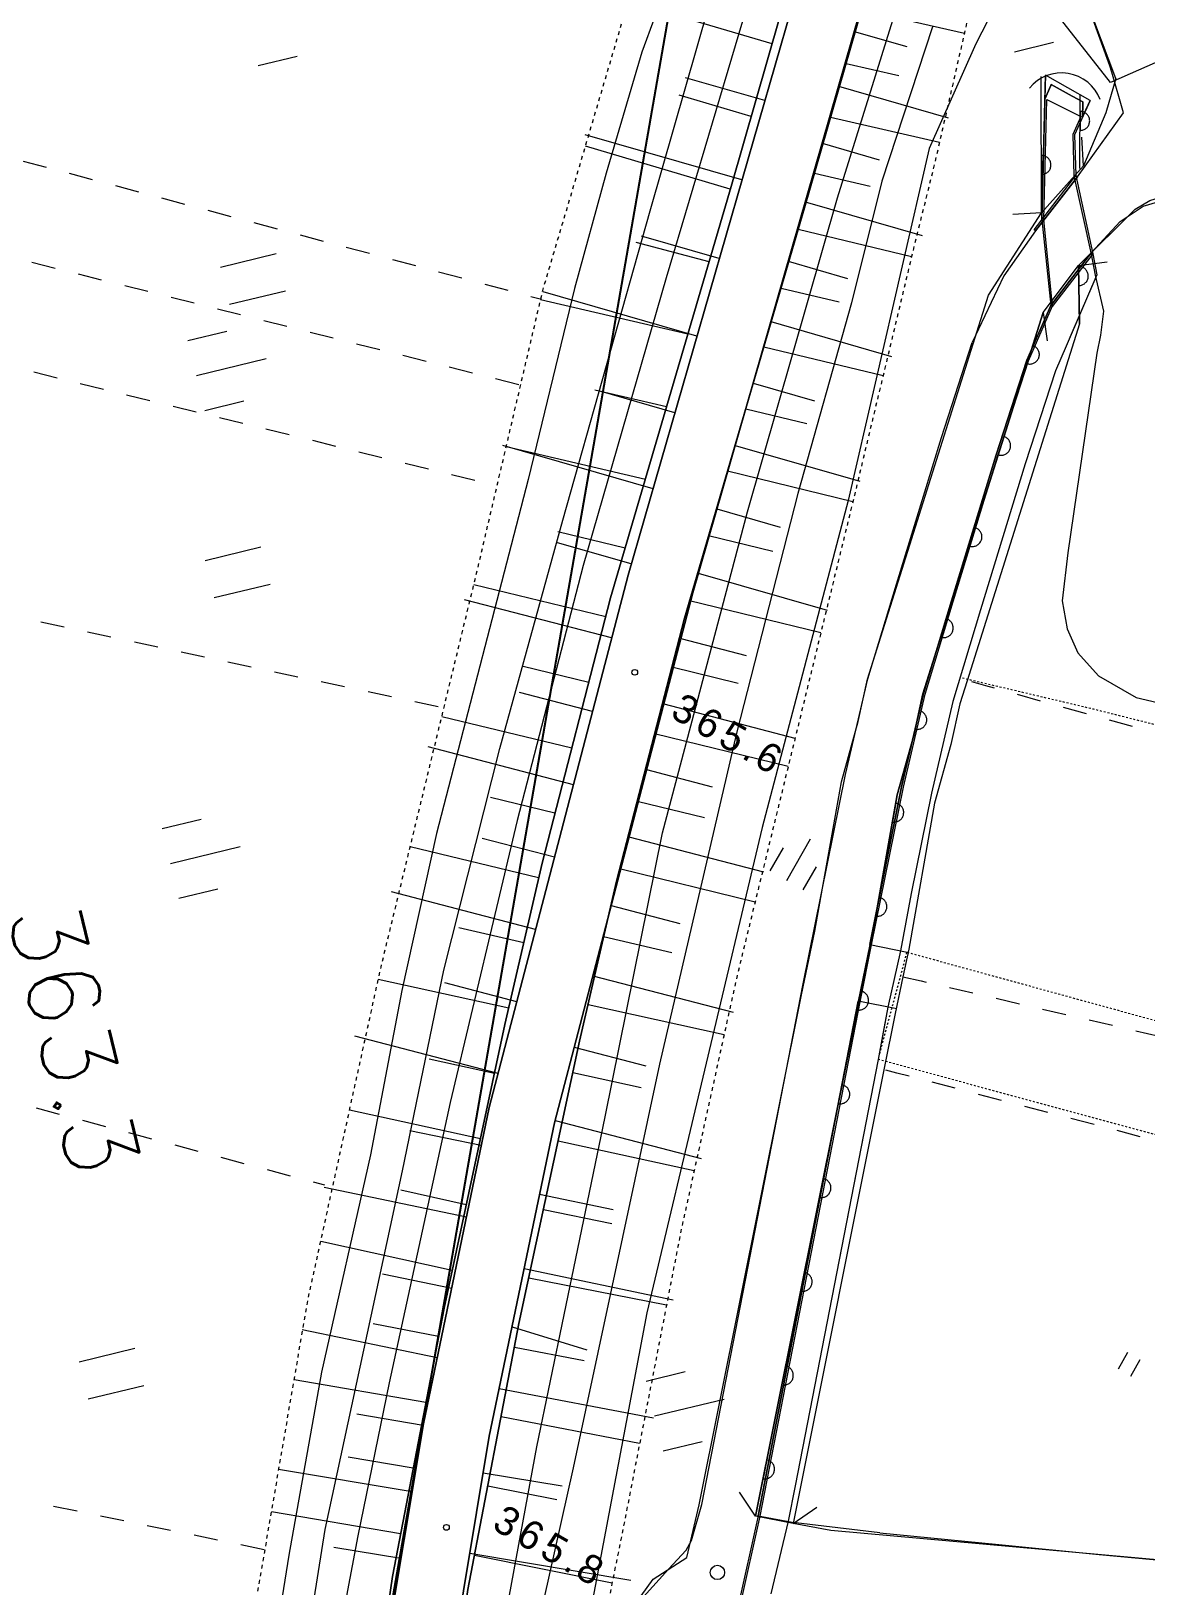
# Model space of a CAD drawing. Header units: millimetres. Extents: x -256476 to 341554, y -216330 to 457415.
# Drawn here: x -171059 to -112751, y 206753 to 288058 of the extents above; entities that cross this region are included whole.
import ezdxf

# ---------------------------------------------------------------- set-up
doc = ezdxf.new("R2010")
doc.units = ezdxf.units.MM
doc.header["$LTSCALE"] = 400
doc.linetypes.add('561019', pattern=[1, 0.5, -0.5])
doc.linetypes.add('56301', pattern=[0.5, 0.25, -0.25])
doc.layers.get('Defpoints').update_dxf_attribs({"color": 153})
doc.layers.add('D-BGD', color=7, linetype='Continuous', lineweight=13)
doc.layers.add('●予備設計_LP横断', color=7, linetype='Continuous', lineweight=13)
doc.styles.add('BIGFONT', font='txt', dxfattribs={"height": 0.2, "bigfont": 'BIGFONT'})
doc.styles.add('Style-WORKING', font='WORKING.shx')
doc.linetypes.add('56111', pattern='A,1.25,[30,dgnlstyle-dm500.shx,S=0.004,R=0,X=0,Y=0],1.25', length=2.5)

# ---------------------------------------------------------------- blocks, each defined once
blk = doc.blocks.new('M6311')
at = {"layer": '●予備設計_LP横断', "linetype": 'Continuous', "lineweight": 9}
for p, q in [((-0.75, -1), (-0.75, 0)), ((0, -1), (0, 0))]:
    blk.add_line(p, q, dxfattribs=at)
blk = doc.blocks.new('M6334')
at = {"layer": '●予備設計_LP横断', "linetype": 'Continuous', "lineweight": 9}
for p, q in [((0, -1.25), (0, 1.25)), ((-1, -1.25), (-1, 0.15)), ((1, -1.25), (1, 0.15))]:
    blk.add_line(p, q, dxfattribs=at)
blk = doc.blocks.new('M7312')
at = {"layer": '●予備設計_LP横断', "linetype": 'Continuous', "lineweight": 20}
blk.add_circle((0, -0.001), 0.15, dxfattribs=at)

msp = doc.modelspace()

# ---------------------------------------------------------------- linework, layer by layer
at = {"layer": 'D-BGD', "linetype": 'Continuous'}
for p, q in [((-132303.7, 287389.9), (-139826.7, 289613.5)), ((-127629.4, 289173.1), (-122247.3, 287943.7)), ((-128002.4, 288035.7), (-125257, 287253.5)), ((-119622.4, 286976.7), (-117581.8, 287472.7)), ((-159184, 286256.4), (-157143.4, 286752.4)), ((-128436.2, 286365.2), (-125666.7, 285732.3)), ((-132687.7, 284419.6), (-136833.6, 285614.7)), ((-118214.1, 278556.8, 363290), (-118225.7, 285680.2, 363470)), ((-118214.1, 278556.8, 363290), (-118225.7, 285680.2, 363470)), ((-133395.2, 283591.7), (-137171.2, 284707.8)), ((-128827.1, 285176.3), (-123099.6, 283522)), ((-116207.5, 280863.7, 363390), (-116185.3, 284714.9, 363440)), ((-116207.5, 280863.7, 363390), (-116185.3, 284714.9, 363440)), ((-129243.1, 283557.3), (-123546.9, 282255.2)), ((-133882.8, 280273.7), (-142086.7, 282636.4)), ((-129690.5, 282189.3), (-126703.5, 281325.8)), ((-116014.9, 281018.3), (-116097.9, 282519.3)), ((-134487.3, 279793.7), (-142067, 282034.1)), ((-171481.9, 281263.9, 363506), (-170273.6, 280941.9, 363483)), ((-169066.2, 280620.5, 363459), (-167858, 280298.5, 363436)), ((-130084.9, 280627.3), (-127181.5, 279947.3)), ((-116014.9, 281018.3, 363390), (-118214.1, 278556.8, 363360)), ((-166650.6, 279977, 363413), (-165443.6, 279654.7, 363389)), ((-118517.9, 277606.8), (-116336.3, 280437.1)), ((-118517.9, 277606.8), (-116336.3, 280437.1)), ((-164235.4, 279332.7, 363366), (-163028, 279011.2, 363342)), ((-130571.5, 279131.6), (-124447.4, 277364.6)), ((-161820.6, 278689.7, 363319), (-160612.3, 278367.8, 363295)), ((-118214.1, 278556.8), (-119715.1, 278473.8)), ((-159404.9, 278046.3, 363272), (-158197.1, 277723.5, 363248)), ((-156989.7, 277402, 363225), (-155782.3, 277080.5, 363202)), ((-135066.7, 276167.4), (-139124.6, 277335)), ((-130932.5, 277698.9), (-125003.4, 276277.6)), ((-154574, 276758.5, 363178), (-153366.6, 276437.1, 363155)), ((-135598.5, 275998.6), (-139418.6, 277009.2)), ((-115602.9, 276475.7), (-117732.7, 273713.6)), ((-115602.9, 276475.7), (-117732.7, 273713.6)), ((-169799.5, 275648.5, 363199), (-171012.5, 275952.4, 363209)), ((-161146.7, 275716.4), (-158232.3, 276424.2)), ((-152159.7, 276114.7, 363131), (-150951.4, 275792.7, 363108)), ((-131460.1, 276020.5), (-128354, 275123.3)), ((-118126.9, 273350.8, 363280), (-116273.8, 275792.1, 363310)), ((-118126.9, 273350.8, 363280), (-116273.8, 275792.1, 363310)), ((-116273.8, 275792.1, 363310), (-116222, 272751.8, 363280)), ((-116222, 272751.8, 363280), (-116273.8, 275792.1, 363300)), ((-116268.8, 275800.7), (-114783.6, 275996.7)), ((-167374.2, 275039.9, 363178), (-168587.1, 275343.8, 363189)), ((-149744, 275471.3, 363084), (-148536.6, 275149.8, 363061)), ((-147328.3, 274827.8, 363038), (-146120.9, 274506.3, 363014)), ((-164949.8, 274431.8, 363157), (-166162.7, 274735.7, 363168)), ((-162525.8, 273822.8, 363136), (-163737.4, 274127, 363147)), ((-160674.6, 273772.6), (-157760.2, 274480.3)), ((-144913.1, 274183.5, 362991), (-144364.8, 274037.9, 362980)), ((-136709.7, 272203.5), (-144410.4, 274005.3)), ((-136234.2, 272109.5), (-144270.8, 274422.1)), ((-131833.7, 274620.8), (-128791.9, 273891.6)), ((-160100.5, 273214.2, 363115), (-161312.9, 273518.9, 363126)), ((-117732.7, 273713.6), (-118983.1, 270857.9)), ((-118126.9, 273350.8), (-117922.3, 271860.6)), ((-157676, 272606.1, 363095), (-158888.5, 272910.8, 363105)), ((-132373.6, 272866.2), (-126051.2, 271042.9)), ((-162854.3, 271870.8), (-160814.1, 272366)), ((-155251.6, 271997.9, 363074), (-156463.1, 272302.2, 363084)), ((-152826.3, 271389.3, 363053), (-154038.7, 271694.1, 363063)), ((-162412.3, 270049.2), (-158768.1, 270935)), ((-150401.8, 270781.2, 363032), (-151613.4, 271085.4, 363042)), ((-132735, 271542.6), (-126496.9, 270047.2)), ((-170916.6, 270231.7, 363137), (-169703.3, 269934.5, 363130)), ((-147976.5, 270172.6, 363011), (-149188.9, 270477.3, 363021)), ((-168489.2, 269636.8, 363123), (-167275, 269339.1, 363116)), ((-145552, 269564.5, 362990), (-146764.5, 269869.2, 363000)), ((-137820.9, 268408.5), (-141565.4, 269284.6)), ((-137390.6, 268091.2), (-141364.2, 269244.9)), ((-133299.6, 269649.8), (-130092, 268728.8)), ((-166061.3, 269040.6, 363109), (-164847.2, 268742.9, 363102)), ((-163633, 268445.2, 363095), (-162418.8, 268147.5, 363088)), ((-161969.9, 268226.3), (-159929.2, 268722.3)), ((-133683, 268304.7), (-130484.7, 267530.5)), ((-161205.2, 267849, 363081), (-159991, 267551.3, 363075)), ((-158776.8, 267253.6, 363068), (-157562.7, 266956, 363061)), ((-156348.5, 266658.3, 363054), (-155135.7, 266360.2, 363047)), ((-153921.6, 266062.6, 363040), (-152707.4, 265764.9, 363033)), ((-138530.6, 264121.3), (-146386.2, 266387.6)), ((-138932.1, 264613.5), (-146209.5, 266316.3)), ((-134241.9, 266385.1), (-127716.3, 264514.2)), ((-151493.2, 265467.2, 363026), (-150279.6, 265168.7, 363019)), ((-134631.1, 265066.7), (-128076, 263465.6)), ((-149065.4, 264871, 363012), (-147851.2, 264573.3, 363005)), ((-135200.5, 263072.1), (-131882.5, 262122.2)), ((-139982.2, 261027.1), (-143511.7, 261867.3)), ((-161948.6, 260375.3), (-159034.2, 261083.1)), ((-139668.1, 260196), (-143519.1, 261302.3)), ((-135624, 261675.4), (-132268.8, 260855.8)), ((-136166.6, 259705.8), (-129425.3, 257768.6)), ((-161476.5, 258431.5), (-158562.1, 259139.2)), ((-141001.3, 257432.1), (-147903.9, 259107.3)), ((-140695.1, 256322.5), (-148382.6, 258319.2)), ((-136617, 258284), (-129751.3, 256607)), ((-169325.1, 256893.2, 363402), (-170546.4, 257154.6, 363428)), ((-166880, 256371.2, 363352), (-168102.6, 256632.2, 363377)), ((-164436.2, 255848.9, 363302), (-165657.9, 256109.4, 363327)), ((-137077, 256295.9), (-133665.9, 255407.8)), ((-161991.6, 255326.1, 363252), (-163213.7, 255587.9, 363277)), ((-159547.3, 254804.6, 363201), (-160769.9, 255065.6, 363226)), ((-157102.7, 254281.8, 363151), (-158325.3, 254542.7, 363176)), ((-141891.2, 253993.9), (-145316.3, 254825.1)), ((-137548, 254808.6), (-134069.1, 253958.4)), ((-154658.9, 253759.4, 363101), (-155881, 254021.3, 363126)), ((-152213.8, 253237.4, 363050), (-153436.3, 253498.4, 363075)), ((-149770, 252715.1, 363000), (-150992.6, 252976.1, 363025)), ((-141698.4, 252470), (-145519.9, 253467.1)), ((-137970.1, 252876.1), (-131121.7, 251084.9)), ((-118268.4, 253024.4, 363188), (-119472.8, 253359.2, 363214)), ((-142781, 250555.6), (-149579, 252205.5)), ((-115860.5, 252355.5, 363136), (-117064, 252689.7, 363162)), ((-138449.5, 251325.1), (-131458.6, 249617.5)), ((-113451.7, 251686, 363085), (-114656.1, 252020.7, 363110)), ((-142695.5, 248648.6), (-150285.1, 250635.1)), ((-138873.2, 249438.9), (-135436, 248535.8)), ((-143657.4, 247169.6), (-147025.3, 247986.9)), ((-139363.6, 247793.3), (-135843.9, 246933.6)), ((-164211.7, 246352.8), (-162171.6, 246848)), ((-143686.2, 244858.1), (-147459.4, 245838.9)), ((-139790.1, 245917.4), (-132755.8, 244088.5)), ((-163769.7, 244531.2), (-160125.6, 245417)), ((-144512.8, 243778.4), (-151228.6, 245408.3)), ((-140277.7, 244261.5), (-133189.7, 242530.2)), ((-163327.4, 242708.3), (-161286.7, 243204.3)), ((-144672, 241076.3), (-152204.6, 243041.6)), ((-140724.5, 242325.2), (-137132.4, 241390.7)), ((-145295.2, 240375.5), (-148679.1, 241157.7)), ((-141113.4, 240710.5), (-137552.5, 239883.7)), ((-127193.9, 240302.1), (-127793, 237323.4)), ((-127193.9, 240302.1), (-125245.8, 239890.5)), ((-146077.6, 236972.5), (-152897.5, 238471.6)), ((-145652.9, 237303.2), (-149412.3, 238287.7)), ((-141676.5, 238662.4), (-134342.2, 236753.4)), ((-123022.2, 238046, 362810), (-121804.6, 237762.5, 362809)), ((-120587.3, 237480.3, 362809), (-119369.1, 237197.6, 362809)), ((-141931.2, 237155.1), (-134811.3, 235588.2)), ((-127793, 237323.4), (-133028.8, 210419.9)), ((-125779.3, 236923.7), (-127793, 237323.4)), ((-118151.8, 236915.4, 362808), (-116933.6, 236632.8, 362808)), ((-115716.8, 236349.7, 362808), (-114498.6, 236067, 362807)), ((-113281.3, 235784.9, 362807), (-112063.1, 235502.2, 362806)), ((-146632.4, 233552.4), (-154125.3, 235506.4)), ((-146825.2, 233551.2), (-150234.1, 234300.5)), ((-142651.1, 234920.3), (-138908.9, 233945.7)), ((-142724.2, 233597.3), (-139152.4, 232811.3)), ((-122719.9, 232772.9, 362757), (-123929.4, 233088.7, 362758)), ((-170792.8, 231745.3, 363074), (-169585, 231422.5, 363066)), ((-120301.3, 232140.5, 362755), (-121510.8, 232456.3, 362756)), ((-117883.3, 231507.2, 362753), (-119092.3, 231823.8, 362754)), ((-168377.6, 231101, 363057), (-167169.9, 230778.2, 363049)), ((-147560.1, 230127), (-154401.2, 231630.8)), ((-143653.1, 231090.1), (-136005.2, 229104.7)), ((-115464.7, 230874.8, 362751), (-116673.7, 231191.4, 362752)), ((-165962.1, 230455.3, 363041), (-164754.7, 230133.9, 363032)), ((-147510.2, 229777.7), (-151250.4, 230555)), ((-113046.1, 230242.4, 362749), (-114255.2, 230559, 362750)), ((-163546.9, 229811, 363024), (-162338.6, 229489.1, 363016)), ((-143489.2, 230033.3), (-136378.1, 228468.4)), ((-161131.7, 229166.7, 363007), (-159923.9, 228843.9, 362999)), ((-158715.7, 228521.9, 362991), (-157508.8, 228199.6, 362982)), ((-156301, 227876.7, 362974), (-155706.8, 227718.6, 362970)), ((-148292.5, 226028.9), (-155728.2, 227580.9)), ((-148298.7, 226685.9), (-151727.8, 227439.6)), ((-144459.2, 227239.6), (-140608.8, 226433.5)), ((-144259.5, 226443.9), (-140679.9, 225702.7)), ((-149037.3, 223244.7), (-155912.4, 224755.9)), ((-149059.9, 222306.1), (-152684.7, 223063.3)), ((-145267.9, 223344.5), (-137482.7, 221718.4)), ((-145029.9, 222854.5), (-137822.3, 221454.4)), ((-149744.7, 219797.1), (-153164.8, 220466)), ((-149817, 218681.2), (-156885.8, 220149.2)), ((-145902.1, 220294.9), (-141984.4, 219104.1)), ((-168550, 218476.6), (-165635.6, 219184.3)), ((-145778.3, 219240.7), (-142139.5, 218533.6)), ((-138891.6, 217461.3), (-136851.5, 217956.4)), ((-168077.9, 216532.7), (-165163.5, 217240.5)), ((-150409.8, 216340.9), (-157299.6, 217522.5)), ((-146572.6, 217081.6), (-138504.3, 215546.6)), ((-138449.6, 215639.7), (-134805.5, 216525.5)), ((-150546.7, 215144.4), (-154029.3, 215727.5)), ((-146475.8, 215616.5), (-139229.8, 214208.9)), ((-138007.3, 213816.7), (-135966.6, 214312.8)), ((-151070.4, 212908.7), (-154480.3, 213493.6)), ((-151124.9, 211670.4), (-158112.5, 212838)), ((-147411.2, 212673), (-143280.1, 211994)), ((-147173.3, 211992.3), (-143560.9, 211278.6)), ((-133176.5, 210407.9), (-134009.3, 211647.8)), ((-168657.2, 210656.8, 363191), (-169880.8, 210908, 363207)), ((-151731, 209476.6), (-158480.9, 210634.2)), ((-131205.3, 210024.5), (-129969, 210871)), ((-166208.3, 210153.4, 363158), (-167432.7, 210405.1, 363175)), ((-163759.4, 209650, 363125), (-164983.8, 209901.7, 363142)), ((-131205.3, 210024.5, 362910), (-133167.8, 210402.9, 362910)), ((-131205.3, 210024.5, 362910), (-133167.8, 210402.9, 362910)), ((-133028.8, 210419.9), (-131060.5, 210057.8)), ((-133028.8, 210419.9), (-131060.5, 210057.8)), ((-126664, 209527.2), (-131060.5, 210057.8)), ((-161311.3, 209147.2, 363093), (-162534.9, 209398.3, 363109)), ((-158862.4, 208643.8, 363060), (-160086.9, 208895.5, 363076)), ((-151713, 208179), (-155226.7, 208768.5)), ((-148112.8, 208462.6), (-139683.2, 207054.4)), ((-147870.8, 208368.1), (-140667.1, 206920.9))]:
    msp.add_line(p, q, dxfattribs=at)
at = {"layer": 'D-BGD', "linetype": '56111'}
for p, q in [((-118194.2, 278190.1), (-118006.5, 285744.5)), ((-125023.7, 242965.9), (-125595.4, 239964.6)), ((-131093.9, 211988.2), (-131467.3, 210132.5))]:
    msp.add_line(p, q, dxfattribs=at)
at = {"layer": 'D-BGD', "linetype": '561019', "flags": 128}
for points in [[(-157580.1, 125910.2), (-157662.6, 125654.3), (-157927, 125491.4), (-158092.5, 125556.5), (-158207, 125730.7), (-158439.4, 126833.2), (-159511.3, 135469.2), (-159906.5, 138636.4), (-160251.1, 141394), (-161250.3, 145274.1), (-162280.6, 147826), (-163349.8, 149301.1), (-163504.5, 153275.9), (-163772, 160128.8), (-163374.4, 170014.7), (-162501.2, 182389.7), (-162293.5, 185331.6), (-161610.7, 190135.3), (-159747.5, 203249.3), (-156579.4, 221721.7), (-152756.9, 239111), (-147692.1, 259980), (-144297.4, 274488.2), (-138728.7, 293328.2), (-132607.9, 310939.6), (-128030, 329396.4), (-125391.2, 340793.5), (-121737.6, 355978.7), (-121476.6, 357062.9), (-118161.7, 368448.4), (-114305.1, 388152.6), (-108075.5, 415729.5), (-107956.7, 416062.6), (-106990.1, 418781.5), (-104465.4, 429538.2)], [(-109717.5, 351002.6), (-109188.8, 351344.5), (-108756.5, 351468.6), (-109457.8, 347447.2), (-109510.8, 347144.3), (-111808.9, 334000.1), (-112449.1, 329914.6), (-113906.8, 320610.4), (-115292.9, 312397.7), (-116334, 309067.5), (-120369.1, 296166.2), (-123223.6, 283669.4), (-123778.1, 281244.1), (-124869.1, 276837.6), (-128001.3, 263771.5), (-133973.5, 239321.2), (-134132.8, 238668.8), (-134171.6, 238495), (-137075.1, 225300.9), (-140016, 210161.6), (-141829.3, 201135.6), (-142915.4, 198202.7), (-143248.5, 197181.9), (-144262.4, 194071.4), (-146060, 187721.5), (-149015.2, 176506.4), (-149376.1, 175290.5), (-151728.4, 167381.7), (-152033.2, 166468.1), (-152346.6, 165531.7), (-152965.3, 163680.8)]]:
    msp.add_lwpolyline(points, dxfattribs=at)
at = {"layer": 'D-BGD', "linetype": 'Continuous', "flags": 128}
for points in [[(-152965.3, 163680.8), (-152854.8, 166375.2), (-151695.9, 180366.9), (-149886.8, 195156.7), (-148216.3, 206572.8), (-145541.6, 220470.6), (-142372.4, 235236.5), (-140448.3, 243602.4), (-136888.7, 257356.1), (-130605.6, 278815.5), (-125505.1, 296565.9), (-119988.1, 315111.5), (-119233, 317751.4), (-115537.8, 330677.4), (-110743.8, 348051.4), (-110096.9, 350256.3), (-109717.5, 351002.6)], [(-157592.2, 126912.6), (-157810.8, 140795.3), (-157295.1, 155698.7), (-156848.9, 166622.5), (-155675.7, 180775.5), (-153851.7, 195689.4), (-152161.3, 207240.6), (-149461.5, 221268.2), (-146277.1, 236104.9), (-144334.7, 244552.6), (-140745.7, 258419.7), (-134447.6, 279929.3), (-129344.4, 297688.6), (-123827.9, 316231), (-123075, 318865.2), (-119388, 331759), (-114599.4, 349115.4)], [(-110743.8, 348051.4), (-115537.8, 330677.4), (-119233, 317751.4), (-119988.1, 315111.5), (-125505.1, 296565.9), (-130605.6, 278815.5), (-136888.7, 257356.1), (-140448.3, 243602.4), (-142372.4, 235236.5), (-145541.6, 220470.6), (-148216.3, 206572.8), (-149886.8, 195156.7), (-151695.9, 180366.9), (-152854.8, 166375.2), (-152965.3, 163680.8)], [(-114638.7, 286237.7), (-115578, 288837.7), (-116463.4, 292079.1), (-116962.9, 295616.6), (-117162.4, 298813.3), (-117141.1, 301932.6), (-115697.3, 310002.6), (-115439.1, 311531.3), (-113906.8, 320610.4), (-112449.1, 329914.6), (-111808.9, 334000.1), (-109510.8, 347144.3), (-109457.8, 347447.2)], [(-129344.4, 297688.6), (-134447.6, 279929.3), (-140745.7, 258419.7), (-144334.7, 244552.6), (-146277.1, 236104.9), (-149461.5, 221268.2), (-152161.3, 207240.6), (-153851.7, 195689.4), (-155675.7, 180775.5), (-156848.9, 166622.5), (-157295.1, 155698.7), (-157810.8, 140795.3), (-157592.2, 126912.6), (-157580.1, 125910.2)], [(-116336.3, 280437.1), (-113920.3, 283783.2), (-114540.8, 285902.4), (-114638.7, 286237.7)], [(-116607.4, 284658.8), (-116056.9, 284350.4), (-116058, 284270.3), (-116064.3, 283553), (-115885.9, 283947.6), (-115665.3, 284435.7), (-118006.5, 285744.5), (-118021, 285155.4), (-118038.2, 284489.3), (-117724.1, 285216.5), (-117700.2, 285272), (-116607.4, 284658.8)], [(-116064.3, 283553), (-116058, 284270.3), (-116056.9, 284350.4), (-116607.4, 284658.8), (-117700.2, 285272), (-117724.1, 285216.5), (-118038.2, 284489.3), (-118194.2, 278190.1)], [(-116064.3, 283553), (-116479.8, 282631.5), (-116415.6, 280497.7)], [(-116415.6, 280497.7), (-115523.5, 276415.1)], [(-115602.9, 276475.7), (-114098, 278104.4), (-112901.6, 278897.6), (-112120.5, 279132.7), (-111157.3, 279189.1), (-110230.6, 278792.6), (-109491.9, 278199.6)], [(-118194.2, 278190.1), (-117732.7, 273713.6)], [(-118517.9, 277606.8), (-120189.8, 275262.1), (-121837.2, 271782.2)], [(-115523.5, 276415.1), (-115313.5, 275311.6), (-116921, 271578), (-117485.5, 270288.9), (-119062.6, 265420.2), (-121397.3, 257790.8), (-122845.8, 252999.3), (-123965.9, 248201.2), (-125023.7, 242965.9), (-125595.4, 239964.6)], [(-117732.7, 273713.6), (-118983.1, 270857.9), (-120589.1, 265900.9), (-122927.8, 258256.4), (-124392.4, 253413), (-125529.3, 248541.6), (-127193.9, 240302.1)], [(-135972.1, 211004.4), (-130673, 238232.6), (-128460.5, 249179.1), (-127292.2, 254189.4), (-125798.3, 259130.1), (-123450.8, 266801.8), (-121837.2, 271782.2)], [(-118983.1, 270857.9), (-120589.1, 265900.9), (-122927.8, 258256.4), (-124392.4, 253413), (-125529.3, 248541.6), (-127193.9, 240302.1)], [(-127193.9, 240302.1), (-127793, 237323.4)], [(-125595.4, 239964.6), (-126244.3, 237015.7)], [(-127793, 237323.4), (-133028.8, 210419.9)], [(-126244.3, 237015.7), (-126754.5, 234280), (-131093.9, 211988.2), (-131467.3, 210132.5)], [(-140648.7, 203560.8), (-139025.8, 206187.5), (-137719.3, 207625.7), (-136797.1, 208623.9), (-136514.2, 209130.2), (-135972.1, 211004.4)], [(-126664, 209527.2), (-120449.2, 208913.4), (-115204.4, 208395.9), (-106915.6, 207625.7), (-101757.5, 207144.1), (-97712.2, 207192.5), (-83219.8, 207882), (-80572.3, 208037.2), (-66869.7, 208841.5), (-52258.4, 209741.7), (-39570, 210184.3), (-28710.9, 210992.2)], [(-133028.8, 210419.9), (-134086, 205641)], [(-131467.3, 210132.5), (-132370.8, 206341.4)]]:
    msp.add_lwpolyline(points, dxfattribs=at)
for points, elevation in [([(-127977.6, 323798.7), (-133242.2, 305351.3), (-137067.6, 292519.8), (-139109.6, 286950.7), (-140974.6, 280620), (-142633.8, 274601.2), (-145069.2, 264607.4), (-149858.8, 246091.2), (-151661.2, 237892.9), (-153307.9, 229299.3), (-155871.6, 217928.4), (-157585.6, 208360.8), (-158635.1, 201725.1), (-160324.8, 189946.4), (-162163.7, 174846.1), (-162452.1, 163978.1), (-162959.2, 152962.5), (-163207.3, 150474.1), (-163546.4, 150349.5), (-164095.8, 150870.6), (-167896.9, 155055.6), (-170873, 157663.7)], 363000), ([(-165221, 42873.1), (-164345.3, 60526), (-163868.7, 78301), (-163531.6, 96313), (-162585.3, 115557.3), (-162397.4, 133406), (-162424, 138328), (-159758.5, 138685.2), (-160786, 152085.8), (-160913.6, 156904.4), (-160712.4, 164644.8), (-160229, 171266.8), (-157759.4, 196636.9), (-155672.9, 209707.8), (-151631.2, 228465.9), (-149480, 238950.6), (-146542.5, 250546.2), (-143249.4, 262481.8), (-138677.7, 278658.3), (-134980.9, 291556.9), (-130244.8, 307547.8), (-126062.3, 323741.6)], 364000), ([(-155721.4, 50813.2), (-155606.1, 70428), (-154864.9, 92518.1), (-153584.8, 110428.8), (-152572.9, 125143.9), (-152466.5, 134399), (-152120.8, 149582.5), (-151379.5, 159424.3), (-150009.2, 165707.2), (-152332.6, 166651.7), (-150227.9, 183227.8), (-147469.6, 198509), (-144604.9, 214033.5), (-141030.1, 231284.9), (-138028.6, 246134.4), (-133593.4, 262922.3), (-128877.5, 279335.5), (-123997, 295030)], 365000), ([(-133025.3, 291353.2), (-137849.7, 275152.3), (-142186.1, 260119.7), (-145640.5, 246773.8), (-149141.6, 232030.4), (-152331.8, 217380.4), (-153966.9, 209378.9), (-154976.4, 204016.7), (-155933.1, 198947.1), (-156333.6, 195663.9), (-157010, 186884.1), (-157941.7, 174104.4), (-159053.5, 161932.3), (-159170.4, 149175.6), (-158797.8, 139136.4), (-158199.1, 126944.3), (-160885, 126391.2), (-160581.3, 120833.5), (-160649.4, 117342), (-160717.9, 110990.2), (-161274.1, 95105.3), (-161728.2, 80654.3), (-162653.2, 57706.7), (-163132.9, 45466.5)], 365000), ([(-111987.9, 289994.5), (-111237.8, 286844.7), (-114610.8, 285377.4), (-117217.6, 288698.2)], 363000), ([(-123913.3, 288274.7), (-126570.1, 280213.4), (-128157.9, 273843.3), (-130955.8, 263868.8), (-134159.2, 251342.9), (-138191, 234034.8), (-142711.1, 212919.6), (-144883, 203181.5), (-146691.5, 192333.8), (-149101.7, 179534.3), (-149702.4, 175234.7), (-147197.4, 174670.2), (-150411.4, 154175.7), (-151341, 144700.5), (-151220.5, 127996.4), (-151737.6, 119090.4), (-152826.2, 102198.9), (-153618.9, 85521.5), (-154340.9, 67269.3), (-154304.6, 51219.2), (-154287.9, 36475.6)], 364000), ([(-121021.3, 288612.4), (-121653.8, 287395.8), (-124093.5, 281921.4), (-128318.3, 263505), (-132821.1, 246416.8), (-138853.5, 221031.2), (-142341.1, 202597)], 363000), ([(-133987.7, 205621.4), (-132931, 210399.4), (-127694.7, 237303.8), (-127095.6, 240282.5), (-125432, 248520.2), (-124295.3, 253387.2), (-122832.8, 258227.2), (-120493.7, 265870.2), (-118889.3, 270822.5), (-117630.1, 273697.4), (-118094.1, 278193.7), (-117938, 284487.1), (-116155.9, 283594.2)], 362000), ([(-116155.9, 283594.2), (-116580.3, 282651.3), (-116514.9, 280485.6), (-115621.5, 276395.2), (-115411.8, 275293.1), (-114971.7, 273408), (-115123.1, 272151.3), (-115320.1, 271212.6), (-116831.6, 260781.3), (-117124.2, 258267.7), (-116868.8, 256803.7), (-116313.2, 255548.9), (-115234.2, 254335.8), (-113265.9, 253209), (-103451.9, 250910.5), (-88880.5, 246977.6), (-86274.5, 246033.3), (-85465.1, 245599.2), (-84640.2, 244415.7), (-84505.2, 242700.2), (-85371.2, 239098.7), (-84777.7, 238319.2), (-83369.6, 238182.3), (-62694.6, 239752.8)], 362000)]:
    msp.add_lwpolyline(points, dxfattribs=dict(at, elevation=elevation))
at = {"layer": 'D-BGD', "linetype": 'Continuous', "extrusion": (0.727583, -0.31453, 0.609667), "elevation": 48747.8}
msp.add_lwpolyline([(216763.2, 421380.1), (214905.1, 421001.6), (211912.3, 420951.1)], dxfattribs=at)
at = {"layer": 'D-BGD', "linetype": '56111'}
for points in [[(-115665.3, 284435.7), (-116479.8, 282631.5), (-116415.6, 280497.7)], [(-115523.5, 276415.1), (-115313.5, 275311.6), (-116623.1, 272270.7), (-116921, 271578)], [(-127193.9, 240302.1), (-125529.3, 248541.6), (-124392.4, 253413), (-122927.8, 258256.4), (-120589.1, 265900.9), (-118983.1, 270857.9), (-117732.7, 273713.6)], [(-116921, 271578), (-117485.5, 270288.9), (-119062.6, 265420.2), (-121397.3, 257790.8), (-122845.8, 252999.3), (-123965.9, 248201.2), (-125023.7, 242965.9)], [(-133028.8, 210419.9), (-127793, 237323.4)], [(-126244.3, 237015.7), (-126486.7, 235713.2), (-126754.5, 234280)], [(-126754.5, 234280), (-128027.3, 227741.5), (-131093.9, 211988.2)]]:
    msp.add_lwpolyline(points, dxfattribs=at)
at = {"layer": 'D-BGD', "linetype": 'Continuous'}
for points, elevation in [([(-116190.5, 283863.2), (-116196.6, 282863.2), (-116151.7, 282865.1), (-116109.3, 282870.7), (-116067.1, 282879.9), (-116025.1, 282892.7), (-115984.8, 282908.7), (-115945.5, 282928.8), (-115908.4, 282951.3), (-115874.1, 282978.9), (-115841.5, 283007.5), (-115812.3, 283040.3), (-115784.8, 283074.1), (-115761.1, 283111.2), (-115741.4, 283149.5), (-115723.8, 283190.1), (-115710.7, 283231), (-115701.5, 283273), (-115695, 283316.6), (-115692.9, 283360.3), (-115695.3, 283404.4), (-115700.4, 283447.7), (-115709.6, 283489.9), (-115722.3, 283531.8), (-115738.9, 283571.3), (-115759, 283610.6), (-115781.5, 283647.7), (-115807.7, 283682.4), (-115837.1, 283715.4), (-115869.9, 283744.7), (-115903.7, 283772.2), (-115940.5, 283794.5), (-115979.1, 283815.5), (-116018.9, 283832.6), (-116061.2, 283845.4), (-116103.2, 283854.5), (-116146.7, 283861.1), (-116190.5, 283863.2)], 363422), ([(-118219, 281556.2), (-118217.1, 280556.3), (-118173.5, 280557.8), (-118130.6, 280564.2), (-118088.4, 280573.4), (-118046.5, 280586.2), (-118006.5, 280603.6), (-117967.2, 280623.7), (-117930.9, 280646.7), (-117897.1, 280673.4), (-117863.2, 280702.3), (-117834.8, 280735.6), (-117807.3, 280769.4), (-117784.5, 280807.1), (-117764.9, 280845.3), (-117747.8, 280885.1), (-117735, 280927.4), (-117725.8, 280969.4), (-117720.6, 281012.6), (-117718, 281057.2), (-117720.4, 281101.2), (-117726, 281143.7), (-117735.2, 281185.9), (-117748, 281227.8), (-117765.4, 281267.8), (-117785.5, 281307.1), (-117808.5, 281343.3), (-117836.1, 281377.6), (-117864.6, 281410.2), (-117897.4, 281439.4), (-117931.7, 281466.1), (-117968.9, 281489.7), (-118008, 281509.9), (-118048.3, 281526.2), (-118090, 281539.8), (-118132.6, 281548.1), (-118175.2, 281554.1), (-118219, 281556.2)], 363353), ([(-116273, 275751.3), (-116255.9, 274751.8), (-116211.8, 274754.1), (-116168.9, 274760.6), (-116127.6, 274770.3), (-116086, 274784.4), (-116046, 274801.8), (-116007.6, 274822.4), (-115970.8, 274846.3), (-115937.4, 274874.4), (-115904.3, 274903.8), (-115876, 274937.1), (-115849.3, 274971.4), (-115827.9, 275008.7), (-115807.7, 275047.8), (-115791.5, 275088.1), (-115779.6, 275130.8), (-115771.3, 275173.4), (-115766.1, 275216.5), (-115764.5, 275259.4), (-115767.7, 275304), (-115774.2, 275346.9), (-115783.9, 275388.2), (-115797.6, 275430.7), (-115815.4, 275469.8), (-115835.6, 275509), (-115859.4, 275545.8), (-115887.5, 275579.2), (-115916.5, 275610.9), (-115950.7, 275639.8), (-115985, 275666.4), (-116021.8, 275688.7), (-116061.4, 275708.1), (-116101.7, 275724.3), (-116144, 275737), (-116185.6, 275744.8), (-116228.8, 275750), (-116273, 275751.3)], 363296), ([(-118671.2, 271623.3), (-118971.7, 270669.1), (-118929.8, 270657.7), (-118886.8, 270650.3), (-118844, 270646.5), (-118800.1, 270646.6), (-118756.4, 270650.3), (-118713.9, 270658.2), (-118671.2, 270668.2), (-118630.8, 270684.2), (-118590.4, 270702.5), (-118553.2, 270725), (-118517.3, 270749.3), (-118483.9, 270777.4), (-118453.4, 270808.3), (-118425, 270841.6), (-118399.6, 270877.8), (-118379.1, 270915.5), (-118360.2, 270954.3), (-118344.4, 270996), (-118333.9, 271038.3), (-118326.4, 271081.4), (-118322.6, 271124.2), (-118321.9, 271167.6), (-118326.5, 271211.7), (-118334.3, 271254.3), (-118344.4, 271297), (-118360.4, 271337.3), (-118377.8, 271377.3), (-118401.1, 271415), (-118425.5, 271450.9), (-118453.5, 271484.3), (-118484.5, 271514.8), (-118517.8, 271543.1), (-118553, 271568), (-118590.8, 271588.6), (-118630.5, 271607.9), (-118671.2, 271623.3)], 363248), ([(-120174.4, 266855.1), (-120474.9, 265900.9), (-120433, 265889.5), (-120390, 265882.1), (-120347.2, 265878.3), (-120303.3, 265878.4), (-120259.6, 265882.2), (-120217.1, 265890), (-120174.4, 265900), (-120134, 265916.1), (-120093.5, 265934.3), (-120056.4, 265956.8), (-120020.5, 265981.1), (-119987, 266009.2), (-119956.6, 266040.1), (-119928.2, 266073.4), (-119902.8, 266109.6), (-119881.4, 266146.9), (-119863.4, 266186.1), (-119847.6, 266227.8), (-119837, 266270.2), (-119829.6, 266313.2), (-119825.8, 266356), (-119825, 266399.4), (-119829.7, 266443.6), (-119836.6, 266485.6), (-119847.5, 266528.8), (-119862.7, 266568.7), (-119881, 266609.2), (-119903.4, 266646.3), (-119927.8, 266682.2), (-119955.8, 266715.6), (-119987.6, 266746.6), (-120020.9, 266775), (-120056.2, 266799.9), (-120093.5, 266821.3), (-120133.6, 266839.8), (-120174.4, 266855.1)], 363179), ([(-121677.6, 262086.9), (-121978.1, 261132.8), (-121936.2, 261121.4), (-121893.2, 261113.9), (-121850.4, 261110.1), (-121806.5, 261110.2), (-121762.8, 261114), (-121719.4, 261121.3), (-121677.5, 261131.9), (-121637.2, 261147.9), (-121596.7, 261166.1), (-121559.6, 261188.6), (-121522.8, 261212.5), (-121490.2, 261241), (-121459.7, 261272), (-121431.4, 261305.3), (-121406, 261341.4), (-121384.6, 261378.7), (-121366.6, 261418), (-121350.7, 261459.6), (-121340.2, 261502), (-121332.8, 261545), (-121328.1, 261587.3), (-121328.2, 261631.2), (-121332, 261674.9), (-121339.8, 261717.4), (-121350.7, 261760.6), (-121365.9, 261800.5), (-121384.1, 261841), (-121406.6, 261878.1), (-121430.9, 261914), (-121459, 261947.5), (-121490.8, 261978.4), (-121523.2, 262006.3), (-121559.4, 262031.7), (-121596.7, 262053.1), (-121636, 262071.1), (-121677.6, 262086.9)], 363109), ([(-123180.8, 257318.8), (-123481.3, 256364.6), (-123438.5, 256352.7), (-123396.3, 256345.8), (-123353.6, 256341.9), (-123308.8, 256341.6), (-123266, 256345.8), (-123222.5, 256353.1), (-123180.7, 256363.7), (-123140.4, 256379.7), (-123099.9, 256398), (-123061.9, 256420), (-123026, 256444.3), (-122993.4, 256472.9), (-122962.9, 256503.8), (-122934.6, 256537.1), (-122909.2, 256573.2), (-122887.7, 256610.5), (-122869.8, 256649.8), (-122853.9, 256691.4), (-122842.5, 256733.3), (-122835.1, 256776.4), (-122831.3, 256819.1), (-122831.4, 256863), (-122835.1, 256906.7), (-122843, 256949.3), (-122853.9, 256992.5), (-122869, 257032.3), (-122887.3, 257072.8), (-122909.8, 257109.9), (-122934.1, 257145.9), (-122962.2, 257179.3), (-122993.1, 257209.8), (-123026.4, 257238.1), (-123062.6, 257263.5), (-123099.9, 257284.9), (-123139.1, 257302.9), (-123180.8, 257318.8)], 363040), ([(-124606.3, 252529.1), (-124820.3, 251552.8), (-124776.4, 251544.9), (-124733.1, 251541.9), (-124690.6, 251541.7), (-124646.9, 251545.4), (-124604.4, 251553.3), (-124562, 251564.7), (-124520.5, 251578.9), (-124481.7, 251598.1), (-124442.8, 251619.6), (-124408.2, 251645.8), (-124373.9, 251673.4), (-124343.4, 251704.3), (-124315.9, 251738.1), (-124291, 251773.4), (-124269.1, 251811.5), (-124251.1, 251850.8), (-124235.7, 251891.6), (-124225.2, 251934), (-124217.3, 251977.9), (-124214.3, 252021.1), (-124214.1, 252063.7), (-124217.8, 252107.3), (-124225.7, 252149.9), (-124237.1, 252192.2), (-124251.2, 252233.8), (-124270.5, 252272.6), (-124292, 252311.4), (-124317.7, 252347), (-124344.9, 252379.9), (-124376.7, 252410.9), (-124410.5, 252438.4), (-124445.8, 252463.3), (-124483.9, 252485.2), (-124523.2, 252503.2), (-124564, 252518.5), (-124606.3, 252529.1)], 362971), ([(-125831.3, 247685.1), (-126007.2, 246700.9), (-125963.1, 246695.2), (-125920.2, 246693.6), (-125877.2, 246694.2), (-125833.4, 246700.2), (-125791.2, 246709.4), (-125749.2, 246722.2), (-125708.4, 246739.1), (-125670.5, 246758.8), (-125632.9, 246782.2), (-125598.6, 246809.7), (-125566, 246838.3), (-125537.3, 246870.2), (-125510.1, 246905.4), (-125487, 246941.7), (-125466.8, 246980.8), (-125449.7, 247020.6), (-125436.6, 247061.5), (-125426.9, 247104.4), (-125421.2, 247148.4), (-125419.1, 247192.2), (-125421.1, 247234.8), (-125426.2, 247278.1), (-125436.3, 247320.8), (-125449.1, 247362.8), (-125465.1, 247403.1), (-125485.7, 247441.5), (-125508.2, 247478.7), (-125535.7, 247513), (-125564.3, 247545.5), (-125597.1, 247574.8), (-125631.4, 247601.4), (-125668.1, 247625.9), (-125707.2, 247646.1), (-125746.6, 247661.9), (-125788.4, 247675.5), (-125831.3, 247685.1)], 362907), ([(-126710.8, 242763.8), (-126886.7, 241779.5), (-126843.2, 241773), (-126799.8, 241772.2), (-126756.7, 241772.9), (-126712.9, 241778.8), (-126670.7, 241788), (-126628.8, 241800.8), (-126588.4, 241816.9), (-126550.1, 241837.5), (-126512.4, 241860.8), (-126478.1, 241888.4), (-126445.5, 241917), (-126416.8, 241948.9), (-126389.7, 241984), (-126366.5, 242020.3), (-126346.3, 242059.5), (-126329.2, 242099.2), (-126316.1, 242140.1), (-126306.4, 242183), (-126300.7, 242227.1), (-126299.1, 242270), (-126300.7, 242313.5), (-126305.7, 242356.8), (-126315.8, 242399.5), (-126328.6, 242441.5), (-126344.6, 242481.8), (-126365.2, 242520.2), (-126387.7, 242557.3), (-126415.3, 242591.6), (-126443.9, 242624.2), (-126476.7, 242653.4), (-126510.9, 242680.1), (-126548.1, 242703.7), (-126587.2, 242723.9), (-126626.1, 242740.5), (-126667.9, 242754.1), (-126710.8, 242763.8)], 362836), ([(-127655.1, 237854.3), (-127854.9, 236874.6), (-127811.4, 236868), (-127768.1, 236865), (-127725.1, 236865.7), (-127681.4, 236869.4), (-127639.2, 236878.6), (-127596.9, 236890), (-127555.7, 236905.5), (-127516.9, 236924.8), (-127478.9, 236946.8), (-127444.2, 236973), (-127410.8, 237001.1), (-127381.2, 237032.5), (-127353.2, 237067.1), (-127329.2, 237102.9), (-127308.1, 237141.6), (-127290.1, 237180.8), (-127276.1, 237221.2), (-127265.1, 237264.5), (-127258.6, 237308), (-127255.6, 237351.3), (-127256.2, 237394.4), (-127260, 237438), (-127269.2, 237480.2), (-127280.6, 237522.5), (-127296.1, 237563.8), (-127315.4, 237602.5), (-127337.3, 237640.5), (-127363.5, 237675.2), (-127391.6, 237708.6), (-127423, 237738.2), (-127457.7, 237766.2), (-127493.5, 237790.3), (-127531.6, 237812.2), (-127571.4, 237829.3), (-127611.8, 237843.3), (-127655.1, 237854.3)], 362764), ([(-128641.9, 232953.1), (-128838.6, 231972.7), (-128795.1, 231966.2), (-128751.8, 231963.2), (-128708.7, 231963.8), (-128664.6, 231968.4), (-128622.9, 231976.8), (-128580.1, 231989), (-128539.3, 232003.7), (-128501, 232024.3), (-128462.9, 232046.3), (-128428.3, 232072.5), (-128394.8, 232100.6), (-128365.2, 232132), (-128337.2, 232166.7), (-128313.2, 232202.5), (-128292.1, 232241.1), (-128275.1, 232280.9), (-128261.1, 232321.3), (-128250, 232364.5), (-128243.5, 232408), (-128240.5, 232451.3), (-128241.1, 232494.4), (-128245.4, 232537.2), (-128254.1, 232580.2), (-128266.9, 232622.2), (-128281.5, 232662.9), (-128301.6, 232702.2), (-128323.6, 232740.2), (-128349.8, 232774.8), (-128377.9, 232808.3), (-128409.3, 232837.9), (-128444.5, 232865), (-128479.8, 232889.9), (-128518.4, 232911), (-128558.2, 232928.1), (-128598.6, 232942.1), (-128641.9, 232953.1)], 362786), ([(-129626, 228050.4), (-129822.8, 227070), (-129779.3, 227063.4), (-129735.5, 227061.3), (-129692.9, 227061.1), (-129648.8, 227065.7), (-129606.6, 227074.9), (-129564.2, 227086.3), (-129523, 227101.9), (-129485.1, 227121.6), (-129447.1, 227143.6), (-129412, 227170.7), (-129378.5, 227198.7), (-129348.9, 227230.2), (-129321.4, 227264), (-129296.9, 227300.6), (-129275.8, 227339.3), (-129259.2, 227378.2), (-129244.7, 227419.4), (-129234.2, 227461.8), (-129227.7, 227505.3), (-129224.7, 227548.6), (-129225.3, 227591.7), (-129229.9, 227635.8), (-129238.3, 227677.5), (-129250.6, 227720.4), (-129265.2, 227761.1), (-129285.3, 227800.3), (-129307.3, 227838.3), (-129333.5, 227873), (-129362.1, 227905.6), (-129393.5, 227935.2), (-129428.2, 227963.2), (-129464, 227987.2), (-129502.6, 228008.3), (-129541.9, 228026.2), (-129582.3, 228040.2), (-129626, 228050.4)], 362814), ([(-130609.7, 223148.5), (-130806.5, 222168.2), (-130762.9, 222161.6), (-130719.7, 222158.6), (-130676.6, 222159.3), (-130632.4, 222163.9), (-130590.3, 222173.1), (-130547.9, 222184.5), (-130506.7, 222200), (-130468.8, 222219.8), (-130430.8, 222241.8), (-130396.1, 222268), (-130362.7, 222296), (-130332.6, 222328.3), (-130305.1, 222362.1), (-130281.1, 222397.9), (-130260, 222436.5), (-130242.9, 222476.3), (-130228.4, 222517.6), (-130217.9, 222560), (-130211.3, 222603.5), (-130208.4, 222646.8), (-130209, 222689.8), (-130213.6, 222734), (-130221.9, 222775.7), (-130234.2, 222818.5), (-130249.4, 222858.4), (-130269.5, 222897.6), (-130291.5, 222935.6), (-130317.7, 222970.3), (-130345.8, 223003.7), (-130378.1, 223033.8), (-130411.9, 223061.3), (-130447.6, 223085.4), (-130486.3, 223106.4), (-130526.1, 223123.5), (-130566.5, 223137.5), (-130609.7, 223148.5)], 362841), ([(-131593.4, 218246.7), (-131790.1, 217266.3), (-131747.1, 217258.9), (-131703.3, 217256.8), (-131660.3, 217257.4), (-131616.6, 217261.2), (-131574.4, 217270.4), (-131531.6, 217282.7), (-131490.9, 217297.3), (-131452.5, 217317.9), (-131414.5, 217339.9), (-131379.8, 217366.1), (-131346.4, 217394.2), (-131316.8, 217425.6), (-131288.8, 217460.3), (-131264.8, 217496.1), (-131243.7, 217534.7), (-131226.6, 217574.5), (-131212.6, 217614.9), (-131201.6, 217658.1), (-131195, 217701.7), (-131192.1, 217744.9), (-131193.2, 217787.1), (-131197.8, 217831.3), (-131206.5, 217874.3), (-131218.4, 217915.8), (-131233.1, 217956.5), (-131253.2, 217995.8), (-131275.2, 218033.8), (-131301.4, 218068.4), (-131329.5, 218101.9), (-131361.8, 218132), (-131396, 218158.6), (-131431.3, 218183.5), (-131470, 218204.6), (-131509.7, 218221.7), (-131551, 218236.2), (-131593.4, 218246.7)], 362869), ([(-132577.6, 213344), (-132774.3, 212363.6), (-132730.8, 212357), (-132687.5, 212354.1), (-132644.5, 212354.7), (-132600.3, 212359.3), (-132558.1, 212368.5), (-132515.8, 212379.9), (-132474.6, 212395.5), (-132436.7, 212415.2), (-132398.7, 212437.2), (-132363.5, 212464.3), (-132330.6, 212491.5), (-132300.5, 212523.8), (-132273, 212557.6), (-132248.4, 212594.2), (-132227.9, 212632), (-132210.8, 212671.8), (-132196.3, 212713), (-132185.8, 212755.4), (-132179.2, 212798.9), (-132176.2, 212842.2), (-132176.9, 212885.3), (-132181.5, 212929.4), (-132190.7, 212971.6), (-132202.1, 213014), (-132217.6, 213055.2), (-132237.4, 213093.1), (-132259.4, 213131.1), (-132285.6, 213165.7), (-132313.6, 213199.2), (-132345.9, 213229.3), (-132379.7, 213256.8), (-132415.5, 213280.8), (-132454.2, 213301.9), (-132493.9, 213319), (-132535.2, 213333.5), (-132577.6, 213344)], 362896)]:
    msp.add_lwpolyline(points, close=True, dxfattribs=dict(at, elevation=elevation))
at = {"layer": 'D-BGD', "linetype": 'Continuous', "extrusion": (-0.151326, 0.095232, 0.983886), "elevation": 401852.2}
msp.add_lwpolyline([(-167667.1, -179514.2), (-172793.4, -179458.3), (-176048.1, -178899)], dxfattribs=at)
at = {"layer": 'D-BGD', "linetype": '56301', "flags": 128}
msp.add_lwpolyline([(-35980.2, 241831.2), (-49705.1, 239842.4), (-86384.7, 237291.3), (-85606.5, 241755.3), (-85258.7, 243747), (-85906.7, 244668.5), (-86152, 245018.2), (-86686.3, 245206.5), (-88094, 245703.2), (-94828.4, 247397.6), (-115495.2, 252597.6), (-122468.7, 254247.3)], dxfattribs=at)
at = {"layer": 'D-BGD', "linetype": 'Continuous', "extrusion": (-0.267177, -0.963642, 0.003281), "elevation": -211035.9}
msp.add_lwpolyline([(-184070.7, 363934.4), (-184541.5, 363944.4), (-185299.4, 363762.4)], dxfattribs=at)
at = {"layer": 'D-BGD', "linetype": 'Continuous', "extrusion": (-0.209984, -0.907193, 0.364565), "elevation": -57853.4}
msp.add_lwpolyline([(-176033.2, 412253.5), (-175059.1, 412275), (-174783.2, 412275)], dxfattribs=at)
at = {"layer": 'D-BGD', "linetype": 'Continuous', "extrusion": (0.192185, 0.732014, 0.653621), "elevation": 383913.2}
msp.add_lwpolyline([(180306.7, 147756.2), (180968, 147757.6), (181557.3, 147768.1)], dxfattribs=at)
at = {"layer": 'D-BGD', "linetype": 'Continuous'}
for points in [[(-97164.5, 429386.2, 366962.2), (-105314.8, 391837.5, 366780), (-105330, 391730.8, 366780), (-108715.1, 375106.4, 367500), (-113249.4, 353352.2, 366990), (-123088.4, 318095.5, 366600), (-127878.5, 301113.7, 366690), (-139832.1, 259609.7, 366640), (-147094.6, 231765, 366750), (-150537.8, 215220, 366780), (-152572, 203032.5, 366870), (-155580.3, 181946.8, 366560), (-157252.9, 179759.3, 366000), (-157940.8, 178482.3, 365710), (-158195.3, 177417.5, 365510), (-158855.8, 175225, 365400), (-161178.9, 163076.7, 364540), (-162626.4, 155281.1, 364040), (-163127.4, 154369.4, 364030), (-163712.9, 153852.5, 364020), (-164666.9, 153316.6, 363750), (-166068.4, 152864.9, 363750)], [(-114330.1, 285574.7, 363730), (-115478.3, 288633.9, 363780), (-116532.3, 292619.3, 364100), (-116929.3, 295500.5, 364140), (-117085, 299142.5, 364200), (-117026.4, 301692.5, 364510), (-116525.1, 304691.7, 364370), (-108985.1, 348951.8, 366450), (-109571.5, 349577.1, 366490), (-108562.8, 355525.8, 366830), (-108693.3, 355900.7, 366860), (-108984.8, 355895.2, 366860), (-109211.2, 355621.7, 366850), (-109254.3, 355265.8, 366830), (-109853, 352518.7, 366990), (-119720.8, 317151.7, 366600), (-124515.9, 300161.2, 366690), (-136454.5, 258683.2, 366640), (-143686.9, 230971.1, 366750), (-147098.7, 214581.1, 366780), (-149109.1, 202495.3, 366870), (-152102, 181596.8, 366560), (-153428.5, 160928.5, 366320)], [(-153428.5, 160928.5, 366320), (-152102, 181596.8, 366560), (-149109.1, 202495.3, 366870), (-147098.7, 214581.1, 366780), (-143686.9, 230971.1, 366750), (-136454.5, 258683.2, 366640), (-124515.9, 300161.2, 366690), (-119720.8, 317151.7, 366600), (-109853, 352518.7, 366990), (-109254.3, 355265.8, 366830), (-109211.2, 355621.7, 366850), (-108984.8, 355895.2, 366860)], [(-155580.3, 181946.8, 366560), (-152572, 203032.5, 366870), (-150537.8, 215220, 366780), (-147094.6, 231765, 366750), (-139832.1, 259609.7, 366640), (-127878.5, 301113.7, 366690)], [(-116273.8, 275792.1, 363310), (-113315.5, 278751.5, 363350), (-112550.3, 279199.8, 363350), (-110689.5, 279768.1, 363170)], [(-153428.5, 160928.5, 366320), (-151942.1, 164999.3, 366200), (-150900.5, 168276.1, 365790), (-146451.2, 184404.2, 364590), (-143153.9, 196280.9, 364050), (-141317.4, 201442.3, 363590), (-139986.9, 204679.9, 363160), (-139144.5, 206225.7, 363130), (-138515.9, 207098.6, 363140), (-136756.7, 208232.7, 362890), (-136117.1, 210990.9, 362910), (-130759, 237669.6, 362760), (-130068.3, 240998.2, 362810), (-128679.1, 248792.7, 362920), (-127805.3, 251958.3, 362960), (-127318.4, 254169.9, 362990), (-120991.1, 274247.5, 363280)], [(-118126.9, 273350.8, 363280), (-124415.5, 253400.9, 362990), (-124891.1, 251229, 362960), (-125752.4, 248125.4, 362920), (-127126.4, 240437.5, 362810), (-127814.7, 237072.9, 362760), (-133167.8, 210402.9, 362910)], [(-118126.9, 273350.8, 363280), (-124415.5, 253400.9, 362990), (-124891.1, 251229, 362960), (-125752.4, 248125.4, 362920), (-127126.4, 240437.5, 362810), (-127814.7, 237072.9, 362760), (-133167.8, 210402.9, 362910)], [(-133167.8, 210402.9, 362910), (-127814.7, 237072.9, 362760), (-127126.4, 240437.5, 362810), (-125752.4, 248125.4, 362920), (-124891.1, 251229, 362960), (-124415.5, 253400.9, 362990), (-118126.9, 273350.8, 363280)], [(-116222, 272751.8, 363280), (-122095.5, 254085.9, 363010), (-122479.4, 252876.3, 362990), (-122952.4, 250749, 362960), (-123802.4, 247685.1, 362920), (-125155.2, 240054.1, 362810), (-125459.1, 238602.5, 362790), (-125862.2, 236677.2, 362760), (-126453.8, 233741.6, 362770), (-131205.3, 210024.5, 362910)], [(-25719.7, 211456.3, 363060), (-27746.4, 210960.3, 363070), (-85592.9, 207947.3, 362940), (-97694.2, 207302.2, 362970), (-99935.6, 207275.6, 362970), (-105378.9, 207497.9, 362990), (-129224.1, 209658.5, 362880), (-131205.3, 210024.5, 362910)]]:
    msp.add_polyline3d(points, dxfattribs=at)
msp.add_circle((-135162.4, 207454.7, 362890), 375, dxfattribs=at)
msp.add_arc((-117165.7, 283706.7), 2165, 20.7717, 140.773155, dxfattribs=at)
for points in [[(-118517.9, 277606.8), (-118597.3, 277667.5), (-116415.6, 280497.7), (-116336.3, 280437.1)], [(-117732.7, 273713.6), (-115602.9, 276475.7), (-115523.5, 276415.1), (-117653.3, 273653)]]:
    msp.add_3dface(points, dxfattribs=at)
at = {"layer": 'D-BGD', "linetype": '56301'}
msp.add_3dface([(-125245.8, 239890.5), (-89871.4, 230166.1), (-92357, 224956.9), (-126754.5, 234280)], dxfattribs=at)
at = {"layer": 'Defpoints', "linetype": 'Continuous', "flags": 128}
msp.add_lwpolyline([(-182340.8, -41298.2), (-182905.8, 29763.4), (-113155.3, 429719.1)], dxfattribs=at)

# ---------------------------------------------------------------- block references
at = {"layer": 'D-BGD', "linetype": 'Continuous', "lineweight": 20, "xscale": 1000, "yscale": 1000, "zscale": 1000, "rotation": 330.1091246385173}
for p in [(-139486.8, 254527.6, 365602), (-149338.6, 209815.5, 365786)]:
    msp.add_blockref('M7312', p, dxfattribs=at)
at = {"layer": 'D-BGD', "linetype": 'Continuous', "lineweight": 9, "xscale": 1000, "yscale": 1000, "zscale": 1000, "rotation": 330.1091246385173}
for name, p in [('M6334', (-130916, 244727.4)), ('M6311', (-113044.7, 218596.5))]:
    msp.add_blockref(name, p, dxfattribs=at)

# ---------------------------------------------------------------- texts
at = {"layer": 'D-BGD', "linetype": 'Continuous', "style": 'BIGFONT', "oblique": 360}
msp.add_text('363.3', height=3750, rotation=283.669421, dxfattribs=at).set_placement((-172322.7, 241966.4))
at = {"layer": 'D-BGD', "linetype": 'Continuous', "char_height": 1500, "attachment_point": 7, "rotation": 330.109125, "line_spacing_factor": 0.722892, "style": 'Style-WORKING'}
for s, insert in [('\\T1.287;365.6', (-137699.4, 252201.3, 365602)), ('\\T1.284;365.8', (-147024.2, 209750.2))]:
    msp.add_mtext(s, dxfattribs=dict(at, insert=insert))

doc.saveas('drawing.dxf')
